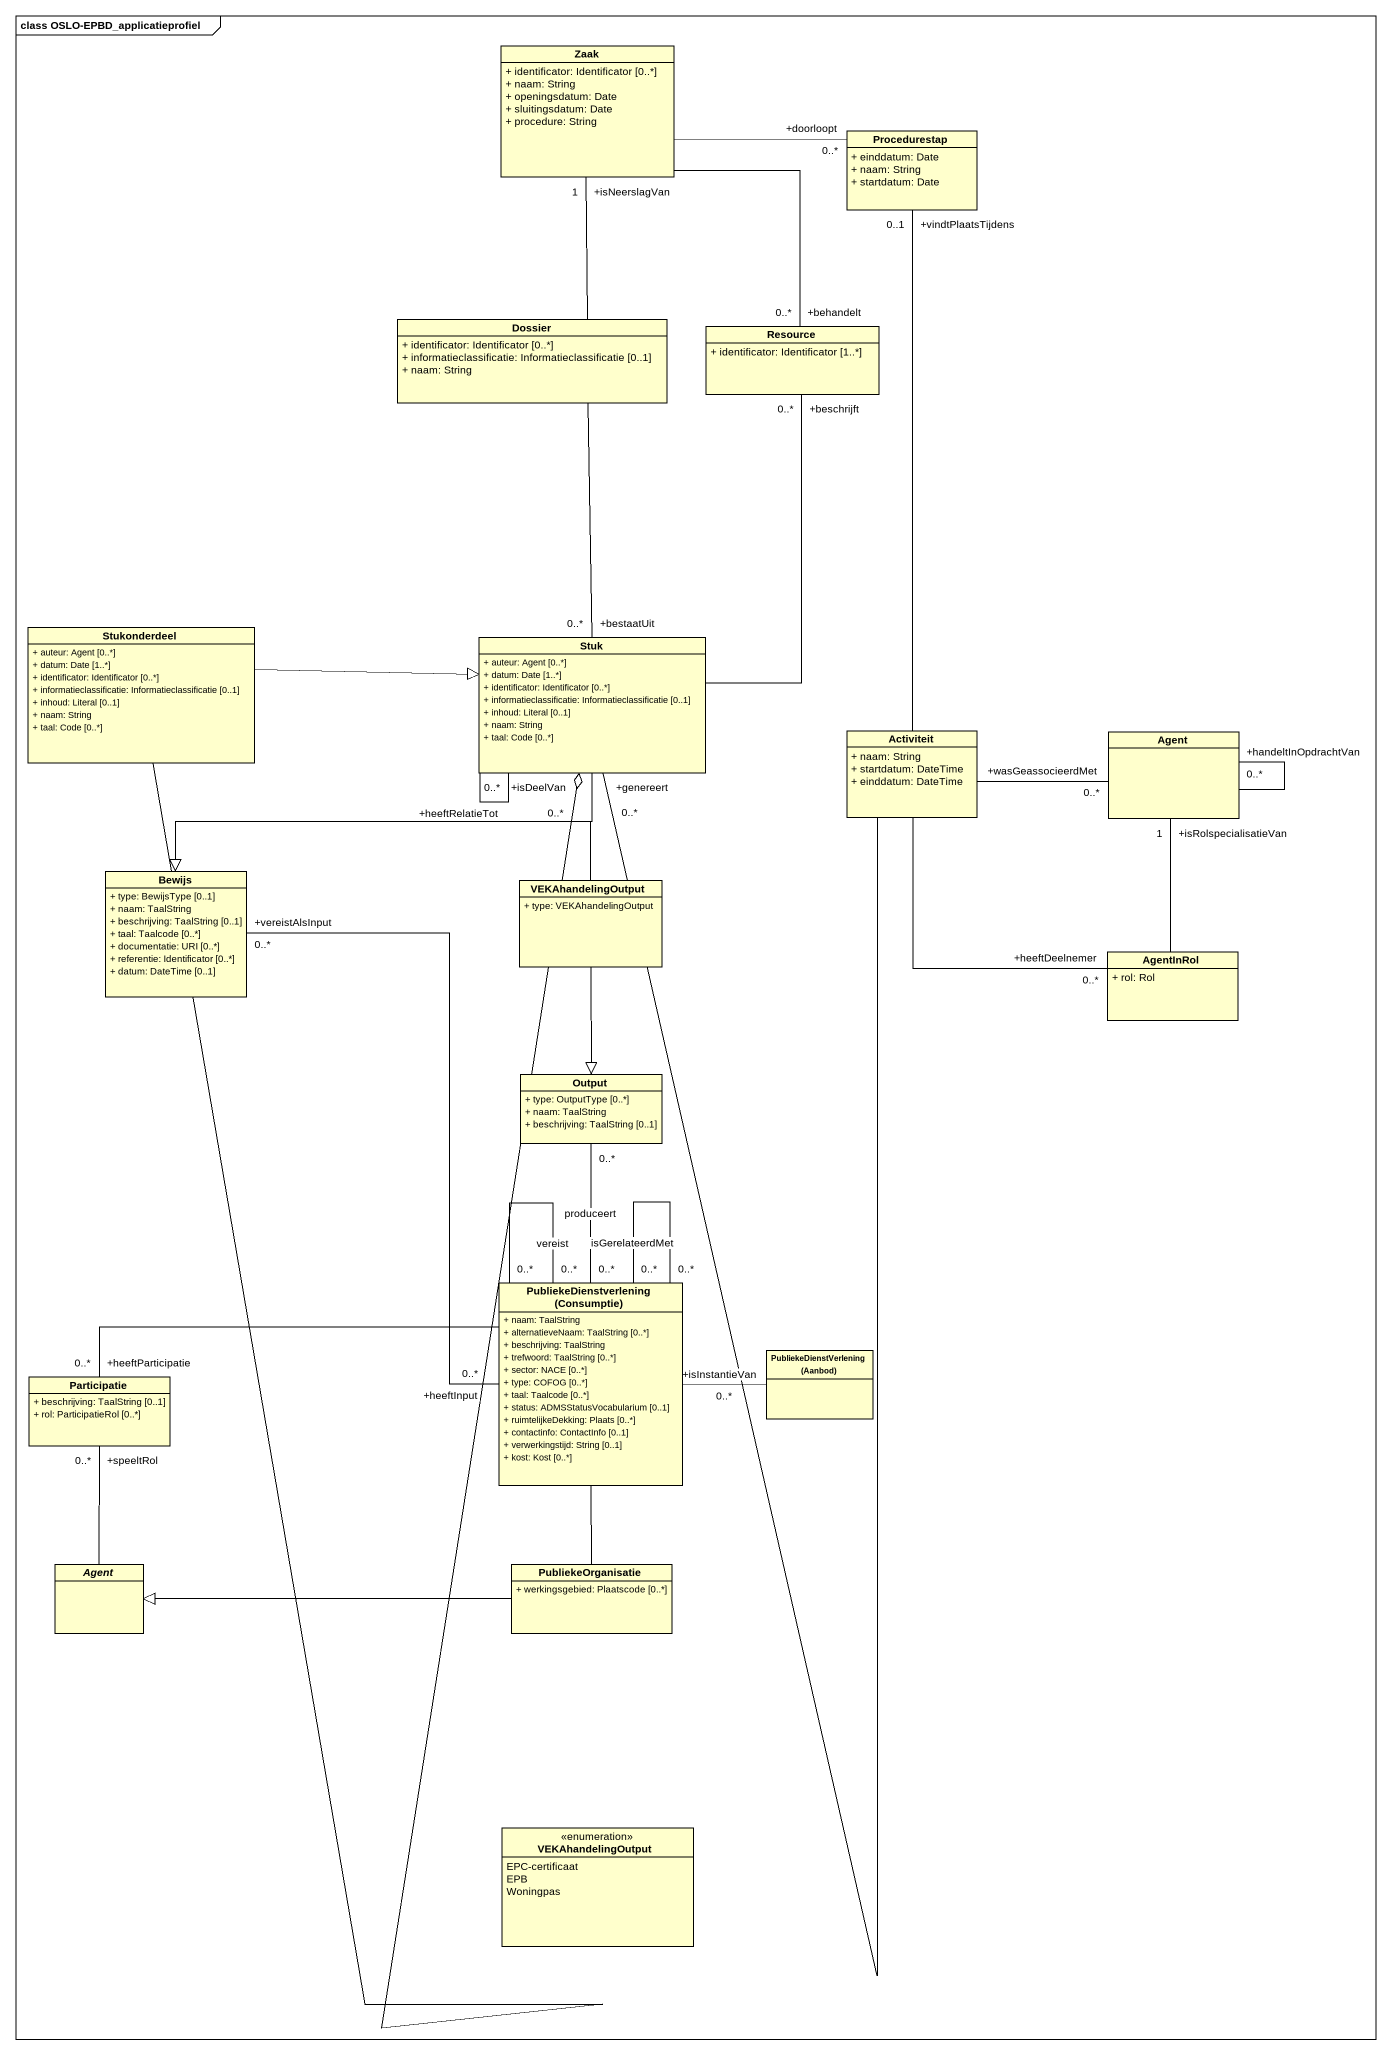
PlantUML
@startuml
mainframe class OSLO-EPBD_applicatieprofiel
hide circle
hide empty members
skinparam classAttributeIconSize 0
class Zaak {
  + identificator: Identificator [0..*]
  + naam: String
  + openingsdatum: Date
  + sluitingsdatum: Date
  + procedure: String
}
class Procedurestap {
  + einddatum: Date
  + naam: String
  + startdatum: Date
}
class Dossier {
  + identificator: Identificator [0..*]
  + informatieclassificatie: Informatieclassificatie [0..1]
  + naam: String
}
class Resource {
  + identificator: Identificator [1..*]
}
class Stukonderdeel {
  + auteur: Agent [0..*]
  + datum: Date [1..*]
  + identificator: Identificator [0..*]
  + informatieclassificatie: Informatieclassificatie [0..1]
  + inhoud: Literal [0..1]
  + naam: String
  + taal: Code [0..*]
}
class Stuk {
  + auteur: Agent [0..*]
  + datum: Date [1..*]
  + identificator: Identificator [0..*]
  + informatieclassificatie: Informatieclassificatie [0..1]
  + inhoud: Literal [0..1]
  + naam: String
  + taal: Code [0..*]
}
class Activiteit {
  + naam: String
  + startdatum: DateTime
  + einddatum: DateTime
}
class "Agent" as Agent_
class Bewijs {
  + type: BewijsType [0..1]
  + naam: TaalString
  + beschrijving: TaalString [0..1]
  + taal: Taalcode [0..*]
  + documentatie: URI [0..*]
  + referentie: Identificator [0..*]
  + datum: DateTime [0..1]
}
class VEKAhandelingOutput {
  + type: VEKAhandelingOutput
}
class AgentInRol {
  + rol: Rol
}
class Output {
  + type: OutputType [0..*]
  + naam: TaalString
  + beschrijving: TaalString [0..1]
}
class "PubliekeDienstverlening (Consumptie)" as PubliekeDienstverlening {
  + naam: TaalString
  + alternatieveNaam: TaalString [0..*]
  + beschrijving: TaalString
  + trefwoord: TaalString [0..*]
  + sector: NACE [0..*]
  + type: COFOG [0..*]
  + taal: Taalcode [0..*]
  + status: ADMSStatusVocabularium [0..1]
  + ruimtelijkeDekking: Plaats [0..*]
  + contactinfo: ContactInfo [0..1]
  + verwerkingstijd: String [0..1]
  + kost: Kost [0..*]
}
class "PubliekeDienstVerlening (Aanbod)" as PubliekeDienstVerlening
class Participatie {
  + beschrijving: TaalString [0..1]
  + rol: ParticipatieRol [0..*]
}
abstract class "Agent" as Agent__2
class PubliekeOrganisatie {
  + werkingsgebied: Plaatscode [0..*]
}
enum "VEKAhandelingOutput" as VEKAhandelingOutput_2 {
  EPC-certificaat
  EPB
  Woningpas
}
Zaak -right- "+doorloopt\n0..*" Procedurestap
Zaak -- "+behandelt\n0..*" Resource
Dossier -up- "+isNeerslagVan\n1" Zaak
Dossier -- "+bestaatUit\n0..*" Stuk
Stukonderdeel -right-o "+isDeelVan\n0..*" Stuk
Stukonderdeel -right-|> Stuk
Stuk -up- "+beschrijft\n0..*" Resource
Stuk -- "+heeftRelatieTot\n0..*" Stuk
Stuk -left-|> Bewijs
Activiteit -up- "+vindtPlaatsTijdens\n0..1" Procedurestap
Activiteit -left- "+genereert\n0..*" Stuk
Activiteit -right- "+wasGeassocieerdMet\n0..*" Agent_
Activiteit -- "+heeftDeelnemer\n0..*" AgentInRol
Agent_ -- "+handeltInOpdrachtVan\n0..*" Agent_
Bewijs "+vereistAlsInput\n0..*" -- "+heeftInput\n0..*" PubliekeDienstverlening
VEKAhandelingOutput -left-|> Bewijs
VEKAhandelingOutput --|> Output
AgentInRol -up- "+isRolspecialisatieVan\n1" Agent_
PubliekeDienstverlening "0..*" -up- "0..*" Output : produceert
PubliekeDienstverlening "0..*" -- "0..*" PubliekeDienstverlening : isGerelateerdMet
PubliekeDienstverlening "0..*" -- "0..*" PubliekeDienstverlening : vereist
PubliekeDienstverlening -left- "+heeftParticipatie\n0..*" Participatie
PubliekeDienstVerlening "+isInstantieVan\n0..*" -left- PubliekeDienstverlening
Agent__2 -up- "+speeltRol\n0..*" Participatie
PubliekeOrganisatie -up- PubliekeDienstverlening
PubliekeOrganisatie -left-|> Agent__2
@enduml
